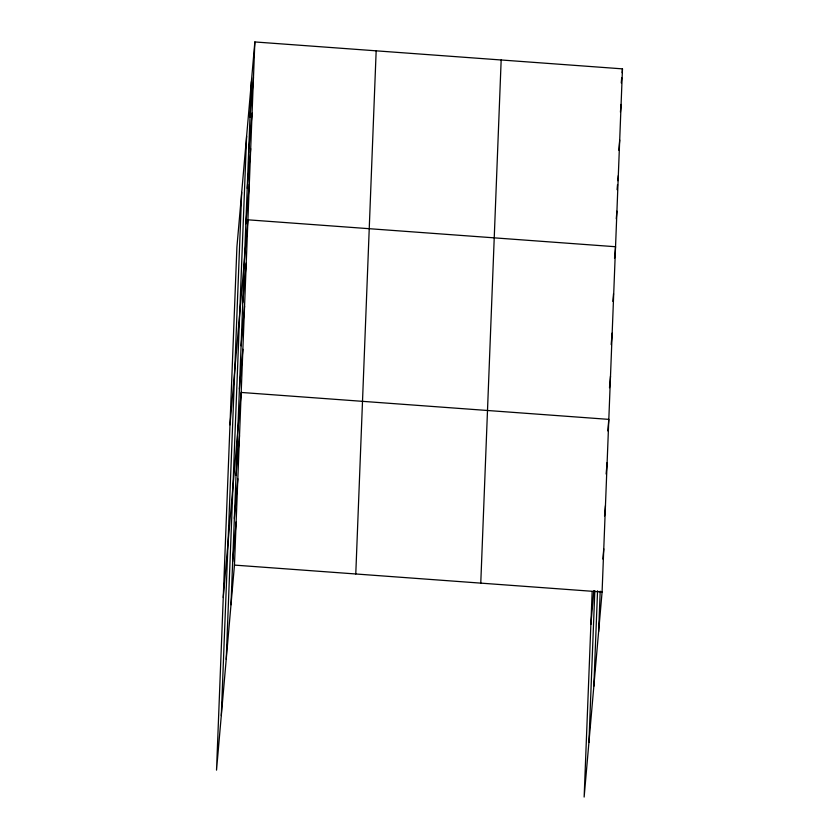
<?xml version="1.0" encoding="UTF-8"?>
<svg xmlns="http://www.w3.org/2000/svg" width="839" height="839" viewBox="0 0 839 839"><rect width="100%" height="100%" fill="white"/><g stroke="black" fill="none" stroke-linecap="round" stroke-linejoin="round"><path stroke-width="1.26" d="M221.297 715.562L241.684 192.425M226.215 659.339L246.614 136.191M230.987 604.762L251.385 81.624M254.857 41.95L236.913 246.991L216.525 770.139L234.459 565.098L254.857 41.95L622.475 68.861L602.087 592.009L584.143 797.05L592.156 591.715M355.778 573.97L376.166 50.833M480.768 583.126L501.166 59.978M588.926 742.473L594.83 590.771M593.844 686.25L597.557 590.782M598.616 631.683L600.2 591.138M250.001 117.198L253.462 77.524M248.606 152.771L252.078 113.097M247.222 188.345L250.693 148.671M245.837 223.919L249.309 184.244M229.98 424.859L247.925 219.818L615.543 246.729L614.536 258.255M242.765 302.648L246.236 262.974M241.087 345.804L244.558 306.141M239.398 388.971L242.87 349.297M223.247 597.494L241.192 392.453L608.82 419.374L607.803 430.889M236.032 475.283L239.503 435.619M234.354 518.45L237.825 478.775M232.676 561.606L236.137 521.931M621.248 82.946L621.699 77.828M622.139 72.699L622.475 68.861M620.42 112.122L621.091 104.435M618.815 150.254L619.706 140.008M617.085 189.666L617.535 184.549M617.871 180.71L618.322 175.582M616.256 218.843L616.927 211.155M612.858 301.411L613.529 293.734M611.17 344.567L612.176 333.052M609.492 387.733L610.498 376.208M590.876 624.415L593.834 590.635M606.125 474.045L607.132 462.53M604.552 515.922L605.454 505.686M602.874 559.089L603.765 548.853M234.459 565.098L602.087 592.009"/></g></svg>
